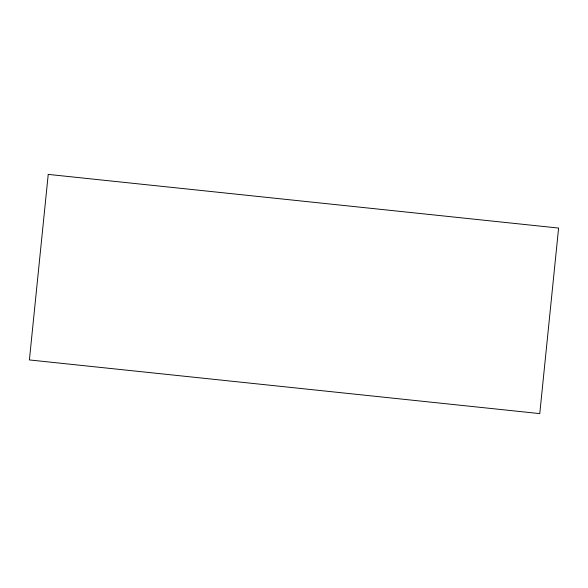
<?xml version="1.0" encoding="UTF-8"?>
<svg xmlns="http://www.w3.org/2000/svg" width="588" height="588" viewBox="0 0 588 588"><rect width="100%" height="100%" fill="white"/><g stroke="black" fill="none" stroke-linecap="round" stroke-linejoin="round"><path stroke-width="0.88" d="M48.231 174.393L29.4 359.937L539.769 413.607L558.6 228.063L48.231 174.393"/></g></svg>
